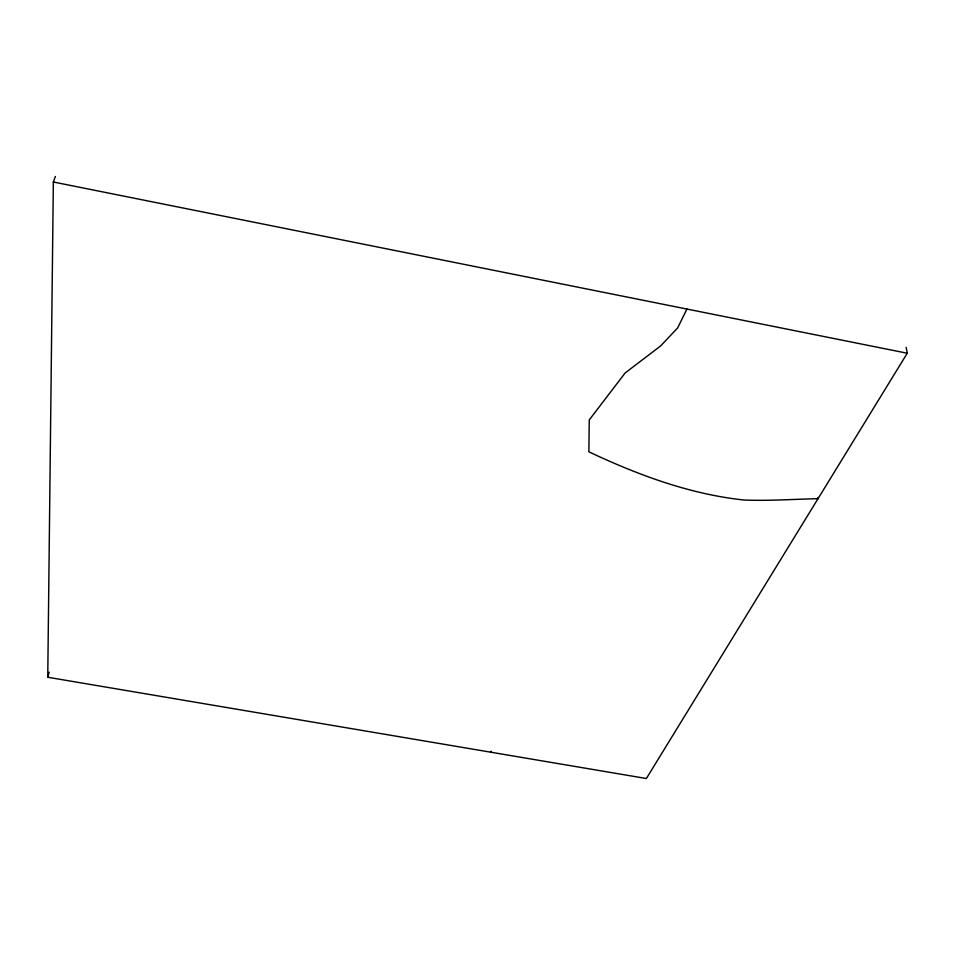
<?xml version="1.0" encoding="UTF-8"?>
<svg xmlns="http://www.w3.org/2000/svg" width="955" height="955" viewBox="0 0 955 955"><rect width="100%" height="100%" fill="white"/><g stroke="black" fill="none" stroke-linecap="round" stroke-linejoin="round"><path stroke-width="1.43" d="M906.128 347.393L907.25 353.231L646.368 778.516L47.75 677.25L53.349 181.999L55.378 176.484M490.989 752.23L491.049 751.203M47.75 677.25L49.171 672.153M686.932 309.05L677.668 327.887L660.717 345.877L625.155 372.951L589.259 419.925L588.865 451.811C637.94 474.957 689.534 494.117 743.551 499.978C768.345 501.089 793.438 499.19 818.017 498.689L817.874 497.543M53.349 181.999L907.25 353.231"/></g></svg>
